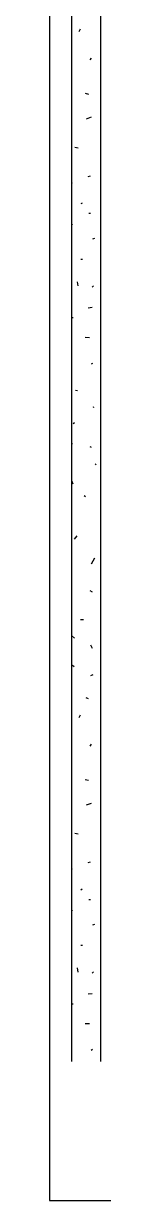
# Model space of a CAD drawing. Extents: x 7 to 80.8, y 22 to 73.9.
# Drawn here: x 24.26 to 24.63, y 34.13 to 42.19 of the extents above; entities that cross this region are included whole.
import ezdxf

# ---------------------------------------------------------------- set-up
doc = ezdxf.new("R2010")
doc.units = 0
doc.header["$MEASUREMENT"] = 0
doc.layers.add('Walls', color=7, linetype='CONTINUOUS')

msp = doc.modelspace()

# ---------------------------------------------------------------- linework, layer by layer
at = {"layer": 'Walls', "color": 2}
for p, q in [((24.4094, 52.6819), (24.4094, 35.0819)), ((24.6094, 52.4094), (24.6094, 35.0819)), ((24.2594, 43.6319), (24.2594, 34.1319)), ((24.2594, 34.1319), (24.7094, 34.1319))]:
    msp.add_line(p, q, dxfattribs=at)
at = {"layer": 'Walls', "color": 1}
for p, q in [((24.4708, 42.1483), (24.4601, 42.131)), ((24.5441, 41.9496), (24.5348, 41.9376)), ((24.5028, 41.7096), (24.5268, 41.7042)), ((24.5455, 41.5455), (24.5108, 41.5335)), ((24.4321, 41.3415), (24.4561, 41.3362)), ((24.4121, 41.0961), (24.4094, 41.0891)), ((24.5375, 41.1428), (24.5228, 41.1375)), ((24.4841, 40.9574), (24.4748, 40.9521)), ((24.5281, 40.8881), (24.5401, 40.8881)), ((24.4094, 40.816), (24.4161, 40.8094)), ((24.5668, 40.716), (24.5548, 40.7107)), ((24.4854, 40.572), (24.4748, 40.572)), ((24.4481, 40.4186), (24.4548, 40.3906)), ((24.5601, 40.392), (24.5521, 40.3826)), ((24.5508, 40.2426), (24.5255, 40.2399)), ((24.4227, 40.1719), (24.4121, 40.1719)), ((24.5041, 40.0399), (24.5335, 40.0385)), ((24.5548, 39.8612), (24.5441, 39.8545)), ((24.4388, 39.6771), (24.4508, 39.6745)), ((24.5641, 39.5611), (24.5561, 39.5598)), ((24.4308, 39.4544), (24.4227, 39.4464)), ((24.4107, 39.3144), (24.4161, 39.309)), ((24.5361, 39.293), (24.5455, 39.2877)), ((24.5775, 39.173), (24.5735, 39.1677)), ((24.4134, 39.0544), (24.4187, 39.0371)), ((24.4961, 38.9557), (24.5068, 38.949)), ((24.4308, 38.6583), (24.4481, 38.6796)), ((24.5681, 38.5289), (24.5441, 38.4876)), ((24.5548, 38.2942), (24.5375, 38.3049)), ((24.4721, 38.1075), (24.4921, 38.1089)), ((24.4107, 37.9995), (24.4308, 37.9808)), ((24.5415, 37.9341), (24.5521, 37.9128)), ((24.4281, 37.7848), (24.4161, 37.7928)), ((24.5561, 37.7288), (24.5415, 37.7234)), ((24.5095, 37.5741), (24.5241, 37.5674)), ((24.4708, 37.4527), (24.4601, 37.4354)), ((24.5441, 37.254), (24.5348, 37.242)), ((24.5028, 37.0139), (24.5268, 37.0086)), ((24.5455, 36.8499), (24.5108, 36.8379)), ((24.4321, 36.6459), (24.4561, 36.6405)), ((24.5375, 36.4471), (24.5228, 36.4418)), ((24.4121, 36.4005), (24.4094, 36.3935)), ((24.4841, 36.2618), (24.4748, 36.2564)), ((24.5281, 36.1924), (24.5401, 36.1924)), ((24.4094, 36.1204), (24.4161, 36.1137)), ((24.5668, 36.0204), (24.5548, 36.0151)), ((24.4854, 35.8764), (24.4748, 35.8764)), ((24.4481, 35.723), (24.4548, 35.695)), ((24.5601, 35.6963), (24.5521, 35.687)), ((24.5508, 35.5469), (24.5255, 35.5443)), ((24.4227, 35.4763), (24.4121, 35.4763)), ((24.5041, 35.3442), (24.5335, 35.3429)), ((24.5548, 35.1655), (24.5441, 35.1589))]:
    msp.add_line(p, q, dxfattribs=at)

doc.saveas('drawing.dxf')
